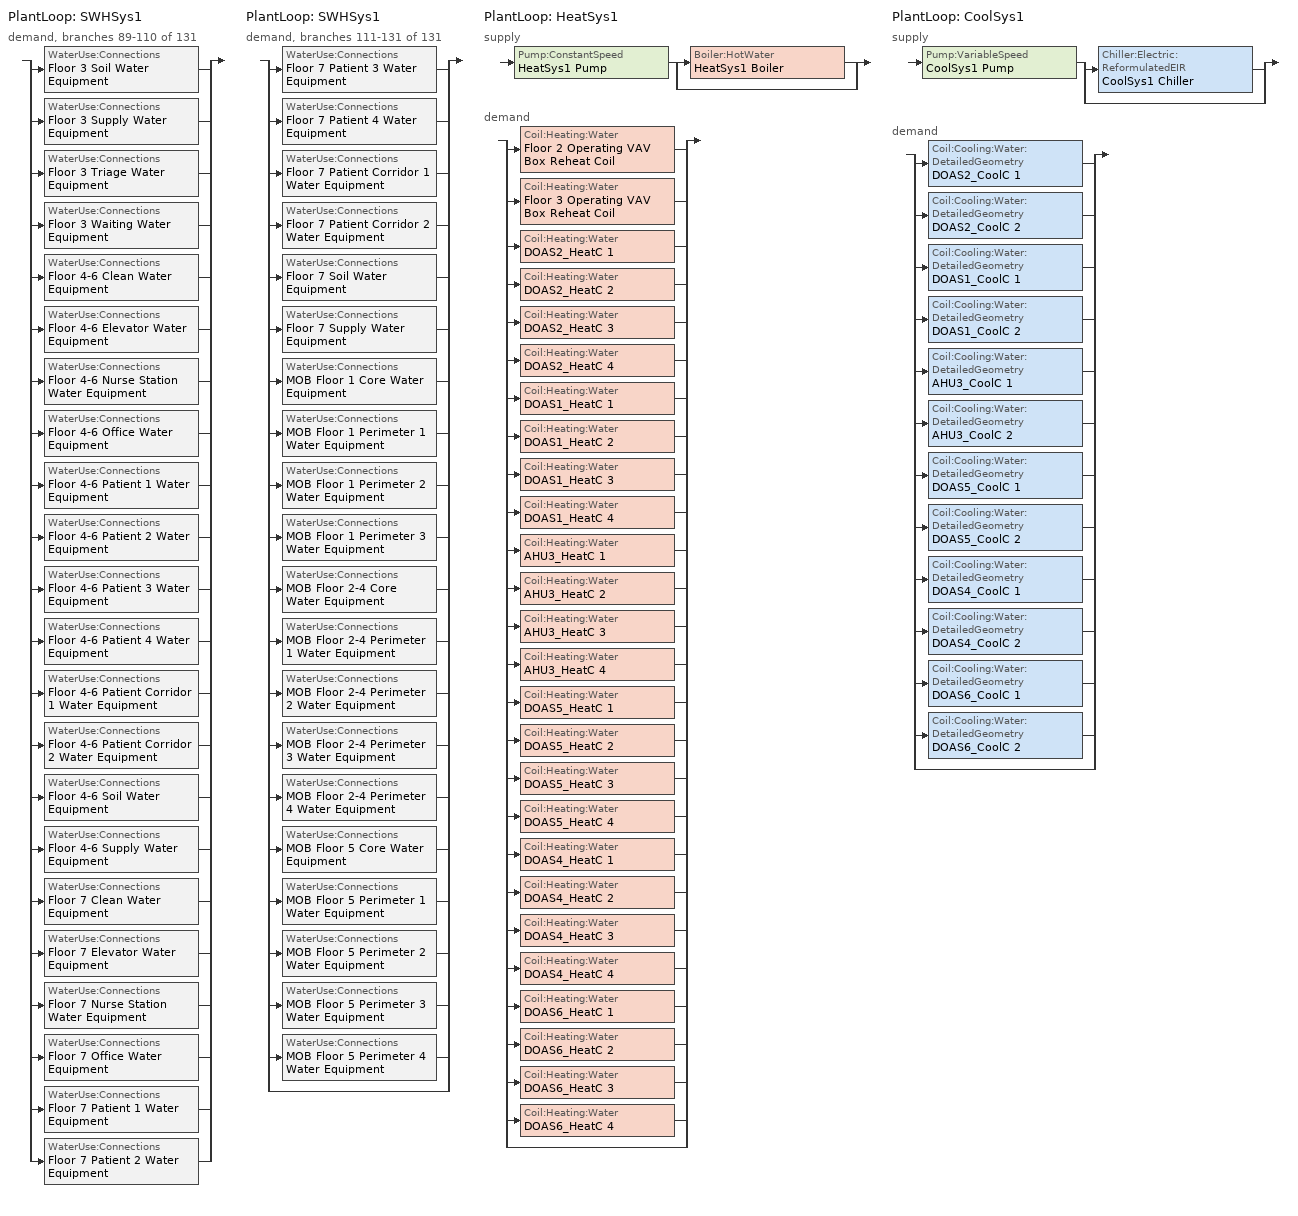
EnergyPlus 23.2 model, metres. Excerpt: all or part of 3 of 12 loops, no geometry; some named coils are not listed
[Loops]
PlantLoop 'SWHSys1'
 demand, branches 89-110 of 131: split
  | WaterUse:Connections 'Floor 3 Soil Water Equipment'
  | WaterUse:Connections 'Floor 3 Supply Water Equipment'
  | WaterUse:Connections 'Floor 3 Triage Water Equipment'
  | WaterUse:Connections 'Floor 3 Waiting Water Equipment'
  | WaterUse:Connections 'Floor 4-6 Clean Water Equipment'
  | WaterUse:Connections 'Floor 4-6 Elevator Water Equipment'
  | WaterUse:Connections 'Floor 4-6 Nurse Station Water Equipment'
  | WaterUse:Connections 'Floor 4-6 Office Water Equipment'
  | WaterUse:Connections 'Floor 4-6 Patient 1 Water Equipment'
  | WaterUse:Connections 'Floor 4-6 Patient 2 Water Equipment'
  | WaterUse:Connections 'Floor 4-6 Patient 3 Water Equipment'
  | WaterUse:Connections 'Floor 4-6 Patient 4 Water Equipment'
  | WaterUse:Connections 'Floor 4-6 Patient Corridor 1 Water Equipment'
  | WaterUse:Connections 'Floor 4-6 Patient Corridor 2 Water Equipment'
  | WaterUse:Connections 'Floor 4-6 Soil Water Equipment'
  | WaterUse:Connections 'Floor 4-6 Supply Water Equipment'
  | WaterUse:Connections 'Floor 7 Clean Water Equipment'
  | WaterUse:Connections 'Floor 7 Elevator Water Equipment'
  | WaterUse:Connections 'Floor 7 Nurse Station Water Equipment'
  | WaterUse:Connections 'Floor 7 Office Water Equipment'
  | WaterUse:Connections 'Floor 7 Patient 1 Water Equipment'
  | WaterUse:Connections 'Floor 7 Patient 2 Water Equipment'
PlantLoop 'SWHSys1'
 demand, branches 111-131 of 131: split
  | WaterUse:Connections 'Floor 7 Patient 3 Water Equipment'
  | WaterUse:Connections 'Floor 7 Patient 4 Water Equipment'
  | WaterUse:Connections 'Floor 7 Patient Corridor 1 Water Equipment'
  | WaterUse:Connections 'Floor 7 Patient Corridor 2 Water Equipment'
  | WaterUse:Connections 'Floor 7 Soil Water Equipment'
  | WaterUse:Connections 'Floor 7 Supply Water Equipment'
  | WaterUse:Connections 'MOB Floor 1 Core Water Equipment'
  | WaterUse:Connections 'MOB Floor 1 Perimeter 1 Water Equipment'
  | WaterUse:Connections 'MOB Floor 1 Perimeter 2 Water Equipment'
  | WaterUse:Connections 'MOB Floor 1 Perimeter 3 Water Equipment'
  | WaterUse:Connections 'MOB Floor 2-4 Core Water Equipment'
  | WaterUse:Connections 'MOB Floor 2-4 Perimeter 1 Water Equipment'
  | WaterUse:Connections 'MOB Floor 2-4 Perimeter 2 Water Equipment'
  | WaterUse:Connections 'MOB Floor 2-4 Perimeter 3 Water Equipment'
  | WaterUse:Connections 'MOB Floor 2-4 Perimeter 4 Water Equipment'
  | WaterUse:Connections 'MOB Floor 5 Core Water Equipment'
  | WaterUse:Connections 'MOB Floor 5 Perimeter 1 Water Equipment'
  | WaterUse:Connections 'MOB Floor 5 Perimeter 2 Water Equipment'
  | WaterUse:Connections 'MOB Floor 5 Perimeter 3 Water Equipment'
  | WaterUse:Connections 'MOB Floor 5 Perimeter 4 Water Equipment'
  | bypass
PlantLoop 'HeatSys1'
 supply: Pump:ConstantSpeed 'HeatSys1 Pump' > split
  | Boiler:HotWater 'HeatSys1 Boiler'
  | bypass
 demand: split
  | Coil:Heating:Water 'Floor 2 Operating VAV Box Reheat Coil'
  | Coil:Heating:Water 'Floor 3 Operating VAV Box Reheat Coil'
  | Coil:Heating:Water 'DOAS2_HeatC 1'
  | Coil:Heating:Water 'DOAS2_HeatC 2'
  | Coil:Heating:Water 'DOAS2_HeatC 3'
  | Coil:Heating:Water 'DOAS2_HeatC 4'
  | Coil:Heating:Water 'DOAS1_HeatC 1'
  | Coil:Heating:Water 'DOAS1_HeatC 2'
  | Coil:Heating:Water 'DOAS1_HeatC 3'
  | Coil:Heating:Water 'DOAS1_HeatC 4'
  | Coil:Heating:Water 'AHU3_HeatC 1'
  | Coil:Heating:Water 'AHU3_HeatC 2'
  | Coil:Heating:Water 'AHU3_HeatC 3'
  | Coil:Heating:Water 'AHU3_HeatC 4'
  | Coil:Heating:Water 'DOAS5_HeatC 1'
  | Coil:Heating:Water 'DOAS5_HeatC 2'
  | Coil:Heating:Water 'DOAS5_HeatC 3'
  | Coil:Heating:Water 'DOAS5_HeatC 4'
  | Coil:Heating:Water 'DOAS4_HeatC 1'
  | Coil:Heating:Water 'DOAS4_HeatC 2'
  | Coil:Heating:Water 'DOAS4_HeatC 3'
  | Coil:Heating:Water 'DOAS4_HeatC 4'
  | Coil:Heating:Water 'DOAS6_HeatC 1'
  | Coil:Heating:Water 'DOAS6_HeatC 2'
  | Coil:Heating:Water 'DOAS6_HeatC 3'
  | Coil:Heating:Water 'DOAS6_HeatC 4'
  | bypass
PlantLoop 'CoolSys1'
 supply: Pump:VariableSpeed 'CoolSys1 Pump' > split
  | Chiller:Electric:ReformulatedEIR 'CoolSys1 Chiller'
  | bypass
 demand: split
  | Coil:Cooling:Water:DetailedGeometry 'DOAS2_CoolC 1'
  | Coil:Cooling:Water:DetailedGeometry 'DOAS2_CoolC 2'
  | Coil:Cooling:Water:DetailedGeometry 'DOAS1_CoolC 1'
  | Coil:Cooling:Water:DetailedGeometry 'DOAS1_CoolC 2'
  | Coil:Cooling:Water:DetailedGeometry 'AHU3_CoolC 1'
  | Coil:Cooling:Water:DetailedGeometry 'AHU3_CoolC 2'
  | Coil:Cooling:Water:DetailedGeometry 'DOAS5_CoolC 1'
  | Coil:Cooling:Water:DetailedGeometry 'DOAS5_CoolC 2'
  | Coil:Cooling:Water:DetailedGeometry 'DOAS4_CoolC 1'
  | Coil:Cooling:Water:DetailedGeometry 'DOAS4_CoolC 2'
  | Coil:Cooling:Water:DetailedGeometry 'DOAS6_CoolC 1'
  | Coil:Cooling:Water:DetailedGeometry 'DOAS6_CoolC 2'
  | bypass
[WaterUse:Connections]
Name | Water Use Equipment 1
Floor 3 Soil Water Equipment | Floor 3 Soil Water Equipment
Floor 3 Supply Water Equipment | Floor 3 Supply Water Equipment
Floor 3 Triage Water Equipment | Floor 3 Triage Water Equipment
Floor 3 Waiting Water Equipment | Floor 3 Waiting Water Equipment
Floor 4-6 Clean Water Equipment | Floor 4-6 Clean Water Equipment
Floor 4-6 Elevator Water Equipment | Floor 4-6 Elevator Water Equipment
Floor 4-6 Nurse Station Water Equipment | Floor 4-6 Nurse Station Water Equipment
Floor 4-6 Office Water Equipment | Floor 4-6 Office Water Equipment
Floor 4-6 Patient 1 Water Equipment | Floor 4-6 Patient 1 Water Equipment
Floor 4-6 Patient 2 Water Equipment | Floor 4-6 Patient 2 Water Equipment
Floor 4-6 Patient 3 Water Equipment | Floor 4-6 Patient 3 Water Equipment
Floor 4-6 Patient 4 Water Equipment | Floor 4-6 Patient 4 Water Equipment
Floor 4-6 Patient Corridor 1 Water Equipment | Floor 4-6 Patient Corridor 1 Water Equipment
Floor 4-6 Patient Corridor 2 Water Equipment | Floor 4-6 Patient Corridor 2 Water Equipment
Floor 4-6 Soil Water Equipment | Floor 4-6 Soil Water Equipment
Floor 4-6 Supply Water Equipment | Floor 4-6 Supply Water Equipment
Floor 7 Clean Water Equipment | Floor 7 Clean Water Equipment
Floor 7 Elevator Water Equipment | Floor 7 Elevator Water Equipment
Floor 7 Nurse Station Water Equipment | Floor 7 Nurse Station Water Equipment
Floor 7 Office Water Equipment | Floor 7 Office Water Equipment
Floor 7 Patient 1 Water Equipment | Floor 7 Patient 1 Water Equipment
Floor 7 Patient 2 Water Equipment | Floor 7 Patient 2 Water Equipment
Floor 7 Patient 3 Water Equipment | Floor 7 Patient 3 Water Equipment
Floor 7 Patient 4 Water Equipment | Floor 7 Patient 4 Water Equipment
Floor 7 Patient Corridor 1 Water Equipment | Floor 7 Patient Corridor 1 Water Equipment
Floor 7 Patient Corridor 2 Water Equipment | Floor 7 Patient Corridor 2 Water Equipment
Floor 7 Soil Water Equipment | Floor 7 Soil Water Equipment
Floor 7 Supply Water Equipment | Floor 7 Supply Water Equipment
MOB Floor 1 Core Water Equipment | MOB Floor 1 Core Water Equipment
MOB Floor 1 Perimeter 1 Water Equipment | MOB Floor 1 Perimeter 1 Water Equipment
MOB Floor 1 Perimeter 2 Water Equipment | MOB Floor 1 Perimeter 2 Water Equipment
MOB Floor 1 Perimeter 3 Water Equipment | MOB Floor 1 Perimeter 3 Water Equipment
MOB Floor 2-4 Core Water Equipment | MOB Floor 2-4 Core Water Equipment
MOB Floor 2-4 Perimeter 1 Water Equipment | MOB Floor 2-4 Perimeter 1 Water Equipment
MOB Floor 2-4 Perimeter 2 Water Equipment | MOB Floor 2-4 Perimeter 2 Water Equipment
MOB Floor 2-4 Perimeter 3 Water Equipment | MOB Floor 2-4 Perimeter 3 Water Equipment
MOB Floor 2-4 Perimeter 4 Water Equipment | MOB Floor 2-4 Perimeter 4 Water Equipment
MOB Floor 5 Core Water Equipment | MOB Floor 5 Core Water Equipment
MOB Floor 5 Perimeter 1 Water Equipment | MOB Floor 5 Perimeter 1 Water Equipment
MOB Floor 5 Perimeter 2 Water Equipment | MOB Floor 5 Perimeter 2 Water Equipment
MOB Floor 5 Perimeter 3 Water Equipment | MOB Floor 5 Perimeter 3 Water Equipment
MOB Floor 5 Perimeter 4 Water Equipment | MOB Floor 5 Perimeter 4 Water Equipment
[WaterUse:Equipment]
Name | Peak Flow Rate {m3/s} | Flow Rate Fraction Schedule | Target Temperature Schedule | Hot Water Supply Temperature Schedule | Zone | Sensible Fraction Schedule | Latent Fraction Schedule
Floor 3 Soil Water Equipment | 3.98327e-06 | BLDG_OCC_SCH_24_7 | Floor 3 Soil Water Equipment Temp Sched | Floor 3 Soil Water Equipment Hot Supply Temp Sched | Floor 3 Soil | Floor 3 Soil Water Equipment Sensible fract sched | Floor 3 Soil Water Equipment Latent fract sched
Floor 3 Supply Water Equipment | 0 | BLDG_OCC_SCH_24_7 | Floor 3 Supply Water Equipment Temp Sched | Floor 3 Supply Water Equipment Hot Supply Temp Sched | Floor 3 Supply | Floor 3 Supply Water Equipment Sensible fract sched | Floor 3 Supply Water Equipment Latent fract sched
Floor 3 Triage Water Equipment | 5.97491e-06 | BLDG_OCC_SCH_24_7 | Floor 3 Triage Water Equipment Temp Sched | Floor 3 Triage Water Equipment Hot Supply Temp Sched | Floor 3 Triage | Floor 3 Triage Water Equipment Sensible fract sched | Floor 3 Triage Water Equipment Latent fract sched
Floor 3 Waiting Water Equipment | 0 | BLDG_OCC_SCH_24_7 | Floor 3 Waiting Water Equipment Temp Sched | Floor 3 Waiting Water Equipment Hot Supply Temp Sched | Floor 3 Waiting | Floor 3 Waiting Water Equipment Sensible fract sched | Floor 3 Waiting Water Equipment Latent fract sched
Floor 4-6 Clean Water Equipment | 0 | BLDG_OCC_SCH_24_7 | Floor 4-6 Clean Water Equipment Temp Sched | Floor 4-6 Clean Water Equipment Hot Supply Temp Sched | Floor 4-6 Clean | Floor 4-6 Clean Water Equipment Sensible fract sched | Floor 4-6 Clean Water Equipment Latent fract sched
Floor 4-6 Elevator Water Equipment | 0 | BLDG_OCC_SCH_24_7 | Floor 4-6 Elevator Water Equipment Temp Sched | Floor 4-6 Elevator Water Equipment Hot Supply Temp Sched | Floor 4-6 Elevator | Floor 4-6 Elevator Water Equipment Sensible fract sched | Floor 4-6 Elevator Water Equipment Latent fract sched
Floor 4-6 Nurse Station Water Equipment | 3.00273e-06 | BLDG_OCC_SCH_24_7 | Floor 4-6 Nurse Station Water Equipment Temp Sched | Floor 4-6 Nurse Station Water Equipment Hot Supply Temp Sched | Floor 4-6 Nurse Station | Floor 4-6 Nurse Station Water Equipment Sensible fract sched | Floor 4-6 Nurse Station Water Equipment Latent fract sched
Floor 4-6 Office Water Equipment | 7.91379e-08 | BLDG_OCC_SCH_OFFICE | Floor 4-6 Office Water Equipment Temp Sched | Floor 4-6 Office Water Equipment Hot Supply Temp Sched | Floor 4-6 Office | Floor 4-6 Office Water Equipment Sensible fract sched | Floor 4-6 Office Water Equipment Latent fract sched
Floor 4-6 Patient 1 Water Equipment | 1.93478e-05 | PATIENT_SWH_SCH | Floor 4-6 Patient 1 Water Equipment Temp Sched | Floor 4-6 Patient 1 Water Equipment Hot Supply Temp Sched | Floor 4-6 Patient 1 | Floor 4-6 Patient 1 Water Equipment Sensible fract sched | Floor 4-6 Patient 1 Water Equipment Latent fract sched
Floor 4-6 Patient 2 Water Equipment | 1.93478e-05 | PATIENT_SWH_SCH | Floor 4-6 Patient 2 Water Equipment Temp Sched | Floor 4-6 Patient 2 Water Equipment Hot Supply Temp Sched | Floor 4-6 Patient 2 | Floor 4-6 Patient 2 Water Equipment Sensible fract sched | Floor 4-6 Patient 2 Water Equipment Latent fract sched
Floor 4-6 Patient 3 Water Equipment | 1.93478e-05 | PATIENT_SWH_SCH | Floor 4-6 Patient 3 Water Equipment Temp Sched | Floor 4-6 Patient 3 Water Equipment Hot Supply Temp Sched | Floor 4-6 Patient 3 | Floor 4-6 Patient 3 Water Equipment Sensible fract sched | Floor 4-6 Patient 3 Water Equipment Latent fract sched
Floor 4-6 Patient 4 Water Equipment | 1.93478e-05 | PATIENT_SWH_SCH | Floor 4-6 Patient 4 Water Equipment Temp Sched | Floor 4-6 Patient 4 Water Equipment Hot Supply Temp Sched | Floor 4-6 Patient 4 | Floor 4-6 Patient 4 Water Equipment Sensible fract sched | Floor 4-6 Patient 4 Water Equipment Latent fract sched
Floor 4-6 Patient Corridor 1 Water Equipment | 0 | BLDG_OCC_SCH_24_7 | Floor 4-6 Patient Corridor 1 Water Equipment Temp Sched | Floor 4-6 Patient Corridor 1 Water Equipment Hot Supply Temp Sched | Floor 4-6 Patient Corridor 1 | Floor 4-6 Patient Corridor 1 Water Equipment Sensible fract sched | Floor 4-6 Patient Corridor 1 Water Equipment Latent fract sched
Floor 4-6 Patient Corridor 2 Water Equipment | 0 | BLDG_OCC_SCH_24_7 | Floor 4-6 Patient Corridor 2 Water Equipment Temp Sched | Floor 4-6 Patient Corridor 2 Water Equipment Hot Supply Temp Sched | Floor 4-6 Patient Corridor 2 | Floor 4-6 Patient Corridor 2 Water Equipment Sensible fract sched | Floor 4-6 Patient Corridor 2 Water Equipment Latent fract sched
Floor 4-6 Soil Water Equipment | 3.98327e-06 | BLDG_OCC_SCH_24_7 | Floor 4-6 Soil Water Equipment Temp Sched | Floor 4-6 Soil Water Equipment Hot Supply Temp Sched | Floor 4-6 Soil | Floor 4-6 Soil Water Equipment Sensible fract sched | Floor 4-6 Soil Water Equipment Latent fract sched
Floor 4-6 Supply Water Equipment | 0 | BLDG_OCC_SCH_24_7 | Floor 4-6 Supply Water Equipment Temp Sched | Floor 4-6 Supply Water Equipment Hot Supply Temp Sched | Floor 4-6 Supply | Floor 4-6 Supply Water Equipment Sensible fract sched | Floor 4-6 Supply Water Equipment Latent fract sched
Floor 7 Clean Water Equipment | 0 | BLDG_OCC_SCH_24_7 | Floor 7 Clean Water Equipment Temp Sched | Floor 7 Clean Water Equipment Hot Supply Temp Sched | Floor 7 Clean | Floor 7 Clean Water Equipment Sensible fract sched | Floor 7 Clean Water Equipment Latent fract sched
Floor 7 Elevator Water Equipment | 0 | BLDG_OCC_SCH_24_7 | Floor 7 Elevator Water Equipment Temp Sched | Floor 7 Elevator Water Equipment Hot Supply Temp Sched | Floor 7 Elevator | Floor 7 Elevator Water Equipment Sensible fract sched | Floor 7 Elevator Water Equipment Latent fract sched
Floor 7 Nurse Station Water Equipment | 3.00273e-06 | BLDG_OCC_SCH_24_7 | Floor 7 Nurse Station Water Equipment Temp Sched | Floor 7 Nurse Station Water Equipment Hot Supply Temp Sched | Floor 7 Nurse Station | Floor 7 Nurse Station Water Equipment Sensible fract sched | Floor 7 Nurse Station Water Equipment Latent fract sched
Floor 7 Office Water Equipment | 7.91379e-08 | BLDG_OCC_SCH_OFFICE | Floor 7 Office Water Equipment Temp Sched | Floor 7 Office Water Equipment Hot Supply Temp Sched | Floor 7 Office | Floor 7 Office Water Equipment Sensible fract sched | Floor 7 Office Water Equipment Latent fract sched
Floor 7 Patient 1 Water Equipment | 1.93478e-05 | PATIENT_SWH_SCH | Floor 7 Patient 1 Water Equipment Temp Sched | Floor 7 Patient 1 Water Equipment Hot Supply Temp Sched | Floor 7 Patient 1 | Floor 7 Patient 1 Water Equipment Sensible fract sched | Floor 7 Patient 1 Water Equipment Latent fract sched
Floor 7 Patient 2 Water Equipment | 1.93478e-05 | PATIENT_SWH_SCH | Floor 7 Patient 2 Water Equipment Temp Sched | Floor 7 Patient 2 Water Equipment Hot Supply Temp Sched | Floor 7 Patient 2 | Floor 7 Patient 2 Water Equipment Sensible fract sched | Floor 7 Patient 2 Water Equipment Latent fract sched
Floor 7 Patient 3 Water Equipment | 1.93478e-05 | PATIENT_SWH_SCH | Floor 7 Patient 3 Water Equipment Temp Sched | Floor 7 Patient 3 Water Equipment Hot Supply Temp Sched | Floor 7 Patient 3 | Floor 7 Patient 3 Water Equipment Sensible fract sched | Floor 7 Patient 3 Water Equipment Latent fract sched
Floor 7 Patient 4 Water Equipment | 1.93478e-05 | PATIENT_SWH_SCH | Floor 7 Patient 4 Water Equipment Temp Sched | Floor 7 Patient 4 Water Equipment Hot Supply Temp Sched | Floor 7 Patient 4 | Floor 7 Patient 4 Water Equipment Sensible fract sched | Floor 7 Patient 4 Water Equipment Latent fract sched
Floor 7 Patient Corridor 1 Water Equipment | 0 | BLDG_OCC_SCH_24_7 | Floor 7 Patient Corridor 1 Water Equipment Temp Sched | Floor 7 Patient Corridor 1 Water Equipment Hot Supply Temp Sched | Floor 7 Patient Corridor 1 | Floor 7 Patient Corridor 1 Water Equipment Sensible fract sched | Floor 7 Patient Corridor 1 Water Equipment Latent fract sched
Floor 7 Patient Corridor 2 Water Equipment | 0 | BLDG_OCC_SCH_24_7 | Floor 7 Patient Corridor 2 Water Equipment Temp Sched | Floor 7 Patient Corridor 2 Water Equipment Hot Supply Temp Sched | Floor 7 Patient Corridor 2 | Floor 7 Patient Corridor 2 Water Equipment Sensible fract sched | Floor 7 Patient Corridor 2 Water Equipment Latent fract sched
Floor 7 Soil Water Equipment | 3.98327e-06 | BLDG_OCC_SCH_24_7 | Floor 7 Soil Water Equipment Temp Sched | Floor 7 Soil Water Equipment Hot Supply Temp Sched | Floor 7 Soil | Floor 7 Soil Water Equipment Sensible fract sched | Floor 7 Soil Water Equipment Latent fract sched
Floor 7 Supply Water Equipment | 0 | BLDG_OCC_SCH_24_7 | Floor 7 Supply Water Equipment Temp Sched | Floor 7 Supply Water Equipment Hot Supply Temp Sched | Floor 7 Supply | Floor 7 Supply Water Equipment Sensible fract sched | Floor 7 Supply Water Equipment Latent fract sched
MOB Floor 1 Core Water Equipment | 7.2675e-07 | BLDG_OCC_SCH_OFFICE | MOB Floor 1 Core Water Equipment Temp Sched | MOB Floor 1 Core Water Equipment Hot Supply Temp Sched | MOB Floor 1 Core | MOB Floor 1 Core Water Equipment Sensible fract sched | MOB Floor 1 Core Water Equipment Latent fract sched
MOB Floor 1 Perimeter 1 Water Equipment | 1.20685e-07 | BLDG_OCC_SCH_OFFICE | MOB Floor 1 Perimeter 1 Water Equipment Temp Sched | MOB Floor 1 Perimeter 1 Water Equipment Hot Supply Temp Sched | MOB Floor 1 Perimeter 1 | MOB Floor 1 Perimeter 1 Water Equipment Sensible fract sched | MOB Floor 1 Perimeter 1 Water Equipment Latent fract sched
MOB Floor 1 Perimeter 2 Water Equipment | 8.70517e-08 | BLDG_OCC_SCH_OFFICE | MOB Floor 1 Perimeter 2 Water Equipment Temp Sched | MOB Floor 1 Perimeter 2 Water Equipment Hot Supply Temp Sched | MOB Floor 1 Perimeter 2 | MOB Floor 1 Perimeter 2 Water Equipment Sensible fract sched | MOB Floor 1 Perimeter 2 Water Equipment Latent fract sched
MOB Floor 1 Perimeter 3 Water Equipment | 1.20685e-07 | BLDG_OCC_SCH_OFFICE | MOB Floor 1 Perimeter 3 Water Equipment Temp Sched | MOB Floor 1 Perimeter 3 Water Equipment Hot Supply Temp Sched | MOB Floor 1 Perimeter 3 | MOB Floor 1 Perimeter 3 Water Equipment Sensible fract sched | MOB Floor 1 Perimeter 3 Water Equipment Latent fract sched
MOB Floor 2-4 Core Water Equipment | 6.51569e-07 | BLDG_OCC_SCH_OFFICE | MOB Floor 2-4 Core Water Equipment Temp Sched | MOB Floor 2-4 Core Water Equipment Hot Supply Temp Sched | MOB Floor 2-4 Core | MOB Floor 2-4 Core Water Equipment Sensible fract sched | MOB Floor 2-4 Core Water Equipment Latent fract sched
MOB Floor 2-4 Perimeter 1 Water Equipment | 1.1475e-07 | BLDG_OCC_SCH_OFFICE | MOB Floor 2-4 Perimeter 1 Water Equipment Temp Sched | MOB Floor 2-4 Perimeter 1 Water Equipment Hot Supply Temp Sched | MOB Floor 2-4 Perimeter 1 | MOB Floor 2-4 Perimeter 1 Water Equipment Sensible fract sched | MOB Floor 2-4 Perimeter 1 Water Equipment Latent fract sched
MOB Floor 2-4 Perimeter 2 Water Equipment | 8.70517e-08 | BLDG_OCC_SCH_OFFICE | MOB Floor 2-4 Perimeter 2 Water Equipment Temp Sched | MOB Floor 2-4 Perimeter 2 Water Equipment Hot Supply Temp Sched | MOB Floor 2-4 Perimeter 2 | MOB Floor 2-4 Perimeter 2 Water Equipment Sensible fract sched | MOB Floor 2-4 Perimeter 2 Water Equipment Latent fract sched
MOB Floor 2-4 Perimeter 3 Water Equipment | 1.1475e-07 | BLDG_OCC_SCH_OFFICE | MOB Floor 2-4 Perimeter 3 Water Equipment Temp Sched | MOB Floor 2-4 Perimeter 3 Water Equipment Hot Supply Temp Sched | MOB Floor 2-4 Perimeter 3 | MOB Floor 2-4 Perimeter 3 Water Equipment Sensible fract sched | MOB Floor 2-4 Perimeter 3 Water Equipment Latent fract sched
MOB Floor 2-4 Perimeter 4 Water Equipment | 8.70517e-08 | BLDG_OCC_SCH_OFFICE | MOB Floor 2-4 Perimeter 4 Water Equipment Temp Sched | MOB Floor 2-4 Perimeter 4 Water Equipment Hot Supply Temp Sched | MOB Floor 2-4 Perimeter 4 | MOB Floor 2-4 Perimeter 4 Water Equipment Sensible fract sched | MOB Floor 2-4 Perimeter 4 Water Equipment Latent fract sched
MOB Floor 5 Core Water Equipment | 6.51569e-07 | BLDG_OCC_SCH_OFFICE | MOB Floor 5 Core Water Equipment Temp Sched | MOB Floor 5 Core Water Equipment Hot Supply Temp Sched | MOB Floor 5 Core | MOB Floor 5 Core Water Equipment Sensible fract sched | MOB Floor 5 Core Water Equipment Latent fract sched
MOB Floor 5 Perimeter 1 Water Equipment | 1.1475e-07 | BLDG_OCC_SCH_OFFICE | MOB Floor 5 Perimeter 1 Water Equipment Temp Sched | MOB Floor 5 Perimeter 1 Water Equipment Hot Supply Temp Sched | MOB Floor 5 Perimeter 1 | MOB Floor 5 Perimeter 1 Water Equipment Sensible fract sched | MOB Floor 5 Perimeter 1 Water Equipment Latent fract sched
MOB Floor 5 Perimeter 2 Water Equipment | 8.70517e-08 | BLDG_OCC_SCH_OFFICE | MOB Floor 5 Perimeter 2 Water Equipment Temp Sched | MOB Floor 5 Perimeter 2 Water Equipment Hot Supply Temp Sched | MOB Floor 5 Perimeter 2 | MOB Floor 5 Perimeter 2 Water Equipment Sensible fract sched | MOB Floor 5 Perimeter 2 Water Equipment Latent fract sched
MOB Floor 5 Perimeter 3 Water Equipment | 1.1475e-07 | BLDG_OCC_SCH_OFFICE | MOB Floor 5 Perimeter 3 Water Equipment Temp Sched | MOB Floor 5 Perimeter 3 Water Equipment Hot Supply Temp Sched | MOB Floor 5 Perimeter 3 | MOB Floor 5 Perimeter 3 Water Equipment Sensible fract sched | MOB Floor 5 Perimeter 3 Water Equipment Latent fract sched
MOB Floor 5 Perimeter 4 Water Equipment | 8.70517e-08 | BLDG_OCC_SCH_OFFICE | MOB Floor 5 Perimeter 4 Water Equipment Temp Sched | MOB Floor 5 Perimeter 4 Water Equipment Hot Supply Temp Sched | MOB Floor 5 Perimeter 4 | MOB Floor 5 Perimeter 4 Water Equipment Sensible fract sched | MOB Floor 5 Perimeter 4 Water Equipment Latent fract sched
[Coil:Heating:Water] Availability Schedule=ALWAYS_ON; U-Factor Times Area Value {W/K}=AUTOSIZE; Maximum Water Flow Rate {m3/s}=AUTOSIZE; Performance Input Method=UFactorTimesAreaAndDesignWaterFlowRate; Rated Capacity {W}=AUTOSIZE; Rated Inlet Water Temperature {C}=82.2; Rated Inlet Air Temperature {C}=16.6; Rated Outlet Water Temperature {C}=71.1; Rated Outlet Air Temperature {C}=32.2
Floor 2 Operating VAV Box Reheat Coil; Floor 3 Operating VAV Box Reheat Coil
[SetpointManager:Scheduled] Control Variable=Temperature; Schedule=CW-Loop-Temp-Schedule
Name | Setpoint Node or NodeList
CoolSys1 Loop Setpoint Manager | CoolSys1 Supply Outlet Node
CoolSys1 Chiller Setpoint Manager | CoolSys1 Supply Equipment Outlet Node
[PlantLoop] Fluid Type=Water; Maximum Loop Flow Rate {m3/s}=AUTOSIZE; Minimum Loop Flow Rate {m3/s}=0; Plant Loop Volume {m3}=AUTOSIZE; Load Distribution Scheme=Optimal
Name | Plant Equipment Operation Scheme | Maximum Loop Temperature {C} | Minimum Loop Temperature {C}
HeatSys1 | HeatSys1 Loop Operation Scheme List | 100 | 10
CoolSys1 | CoolSys1 Loop Operation Scheme List | 98 | 1
[Sizing:Plant]
Name | Loop Type | Design Loop Exit Temperature {C} | Loop Design Temperature Difference {deltaC}
HeatSys1 | Heating | 60 | 5
CoolSys1 | Cooling | 6.67 | 6.67
[PlantEquipmentOperationSchemes] Control Scheme 1 Schedule=PlantOnSched
Name | Control Scheme 1
HeatSys1 Loop Operation Scheme List | HeatSys1 Operation Scheme
CoolSys1 Loop Operation Scheme List | CoolSys1 Operation Scheme
[PlantEquipmentOperation:HeatingLoad]
HeatSys1 Operation Scheme: Load Range 1 Lower Limit {W}=0; Load Range 1 Upper Limit {W}=1000000000000000; Range 1 Equipment List=HeatSys1 Equipment List
[PlantEquipmentList]
HeatSys1 Equipment List: HeatSys1 Boiler
CoolSys1 Equipment List: CoolSys1 Chiller
[Pump:VariableSpeed]
CoolSys1 Pump: Design Maximum Flow Rate {m3/s}=AUTOSIZE; Design Pump Head {Pa}=179352; Design Power Consumption {W}=AUTOSIZE; Motor Efficiency=0.8; Fraction of Motor Inefficiencies to Fluid Stream=0; Coefficient 1 of the Part Load Performance Curve=0; Coefficient 2 of the Part Load Performance Curve=1; Coefficient 3 of the Part Load Performance Curve=0; Coefficient 4 of the Part Load Performance Curve=0; Design Minimum Flow Rate {m3/s}=0; Pump Control Type=Intermittent
[SetpointManager:OutdoorAirReset] Control Variable=Temperature; Setpoint at Outdoor Low Temperature {C}=60; Outdoor Low Temperature {C}=-17.8; Setpoint at Outdoor High Temperature {C}=54.4; Outdoor High Temperature {C}=15.6
Name | Setpoint Node or NodeList
HeatSys1 Loop Setpoint Manager | HeatSys1 Supply Outlet Node
HeatSys1 Boiler Setpoint Manager | HeatSys1 Supply Equipment Outlet Node
[Pump:ConstantSpeed]
HeatSys1 Pump: Design Flow Rate {m3/s}=AUTOSIZE; Design Pump Head {Pa}=179352; Design Power Consumption {W}=AUTOSIZE; Motor Efficiency=0.8; Fraction of Motor Inefficiencies to Fluid Stream=0
[Boiler:HotWater]
HeatSys1 Boiler: Fuel Type=NATURALGAS; Nominal Capacity {W}=AUTOSIZE; Nominal Thermal Efficiency=1; Efficiency Curve Temperature Evaluation Variable=LeavingBoiler; Normalized Boiler Efficiency Curve=HeatSys1 Boiler Condensing Boiler Curve; Design Water Flow Rate {m3/s}=AUTOSIZE; Minimum Part Load Ratio=0; Maximum Part Load Ratio=1.1; Optimum Part Load Ratio=1; Water Outlet Upper Temperature Limit {C}=95; Boiler Flow Mode=LeavingSetpointModulated; On Cycle Parasitic Electric Load {W}=0; Sizing Factor=0.6
[PlantEquipmentOperation:CoolingLoad]
CoolSys1 Operation Scheme: Load Range 1 Lower Limit {W}=0; Load Range 1 Upper Limit {W}=100000000000000; Range 1 Equipment List=CoolSys1 Equipment List
[Chiller:Electric:ReformulatedEIR]
CoolSys1 Chiller: Reference Capacity {W}=AUTOSIZE; Reference COP {W/W}=7; Reference Leaving Chilled Water Temperature {C}=6.67; Reference Leaving Condenser Water Temperature {C}=29.4; Reference Chilled Water Flow Rate {m3/s}=AUTOSIZE; Reference Condenser Water Flow Rate {m3/s}=AUTOSIZE; Cooling Capacity Function of Temperature Curve=CoolSys1 Chiller ClgCapFuncTempCurve; Electric Input to Cooling Output Ratio Function of Temperature Curve=CoolSys1 Chiller EirFuncTempCurve; Electric Input to Cooling Output Ratio Function of Part Load Ratio Curve=CoolSys1 Chiller EirFuncPlrCurve; Minimum Part Load Ratio=0.15; Maximum Part Load Ratio=1; Optimum Part Load Ratio=1; Minimum Unloading Ratio=0.25; Fraction of Compressor Electric Consumption Rejected by Condenser=1; Leaving Chilled Water Lower Temperature Limit {C}=2; Chiller Flow Mode Type=LeavingSetpointModulated; Design Heat Recovery Water Flow Rate {m3/s}=0; Sizing Factor=1
[Schedule:Compact]
BLDG_OCC_SCH_OFFICE: Through: 12/31, For: SummerDesignDay, Until: 06:00, 0, Until: 22:00, 1, Until: 24:00, 0.05, For: WinterDesignDay, Until: 24:00, 0, For: Weekdays, Until: 05:00, 0, Until: 06:00, 0.1, Until: 07:00, 0.2, Until: 12:00, 0.95, Until: 13:00, 0.5, Until: 17:00, 0.95, Until: 19:00, 0.3, Until: 20:00, 0.1, Until: 24:00, 0.05, For: Saturday, Until: 06:00, 0, Until: 08:00, 0.1, Until: 12:00, 0.3, Until: 17:00, 0.1, Until: 24:00, 0, For: AllOtherDays, Until: 24:00, 0
BLDG_OCC_SCH_24_7: Through: 12/31, For: WinterDesignDay, Until: 24:00, 0, For: AllOtherDays, Until: 04:00, 0.4, Until: 06:00, 0.65, Until: 18:00, 0.9, Until: 22:00, 0.65, Until: 24:00, 0.4
ALWAYS_ON; PlantOnSched: Through: 12/31, For: AllDays, Until: 24:00, 1
CW-Loop-Temp-Schedule: Through: 12/31, For: AllDays, Until: 24:00, 6.7
PATIENT_SWH_SCH: Through: 12/31, For: WinterDesignDay, Until: 24:00, 0, For: AllOtherDays, Until: 05:00, 0.0133, Until: 06:00, 0.0167, Until: 07:00, 0.02, Until: 09:00, 0.0267, Until: 11:00, 0.15, Until: 12:00, 0.0267, Until: 16:00, 0.0333, Until: 17:00, 0.15, Until: 18:00, 0.0533, Until: 19:00, 0.0467, Until: 20:00, 0.0333, Until: 21:00, 0.03, Until: 22:00, 0.0267, Until: 23:00, 0.0233, Until: 24:00, 0.02
Floor 3 Soil Water Equipment Latent fract sched; Floor 3 Supply Water Equipment Latent fract sched; Floor 3 Triage Water Equipment Latent fract sched; Floor 3 Waiting Water Equipment Latent fract sched; Floor 4-6 Clean Water Equipment Latent fract sched; Floor 4-6 Elevator Water Equipment Latent fract sched; Floor 4-6 Nurse Station Water Equipment Latent fract sched; Floor 4-6 Office Water Equipment Latent fract sched; Floor 4-6 Patient 1 Water Equipment Latent fract sched; Floor 4-6 Patient 2 Water Equipment Latent fract sched; Floor 4-6 Patient 3 Water Equipment Latent fract sched; Floor 4-6 Patient 4 Water Equipment Latent fract sched; Floor 4-6 Patient Corridor 1 Water Equipment Latent fract sched; Floor 4-6 Patient Corridor 2 Water Equipment Latent fract sched; Floor 4-6 Soil Water Equipment Latent fract sched; Floor 4-6 Supply Water Equipment Latent fract sched; Floor 7 Clean Water Equipment Latent fract sched; Floor 7 Elevator Water Equipment Latent fract sched; Floor 7 Nurse Station Water Equipment Latent fract sched; Floor 7 Office Water Equipment Latent fract sched; Floor 7 Patient 1 Water Equipment Latent fract sched; Floor 7 Patient 2 Water Equipment Latent fract sched; Floor 7 Patient 3 Water Equipment Latent fract sched; Floor 7 Patient 4 Water Equipment Latent fract sched; Floor 7 Patient Corridor 1 Water Equipment Latent fract sched; Floor 7 Patient Corridor 2 Water Equipment Latent fract sched; Floor 7 Soil Water Equipment Latent fract sched; Floor 7 Supply Water Equipment Latent fract sched; MOB Floor 1 Core Water Equipment Latent fract sched; MOB Floor 1 Perimeter 1 Water Equipment Latent fract sched; MOB Floor 1 Perimeter 2 Water Equipment Latent fract sched; MOB Floor 1 Perimeter 3 Water Equipment Latent fract sched; MOB Floor 2-4 Core Water Equipment Latent fract sched; MOB Floor 2-4 Perimeter 1 Water Equipment Latent fract sched; MOB Floor 2-4 Perimeter 2 Water Equipment Latent fract sched; MOB Floor 2-4 Perimeter 3 Water Equipment Latent fract sched; MOB Floor 2-4 Perimeter 4 Water Equipment Latent fract sched; MOB Floor 5 Core Water Equipment Latent fract sched; MOB Floor 5 Perimeter 1 Water Equipment Latent fract sched; MOB Floor 5 Perimeter 2 Water Equipment Latent fract sched; MOB Floor 5 Perimeter 3 Water Equipment Latent fract sched; MOB Floor 5 Perimeter 4 Water Equipment Latent fract sched: Through: 12/31, For: AllDays, Until: 24:00, 0.05
Floor 3 Soil Water Equipment Sensible fract sched; Floor 3 Supply Water Equipment Sensible fract sched; Floor 3 Triage Water Equipment Sensible fract sched; Floor 3 Waiting Water Equipment Sensible fract sched; Floor 4-6 Clean Water Equipment Sensible fract sched; Floor 4-6 Elevator Water Equipment Sensible fract sched; Floor 4-6 Nurse Station Water Equipment Sensible fract sched; Floor 4-6 Office Water Equipment Sensible fract sched; Floor 4-6 Patient 1 Water Equipment Sensible fract sched; Floor 4-6 Patient 2 Water Equipment Sensible fract sched; Floor 4-6 Patient 3 Water Equipment Sensible fract sched; Floor 4-6 Patient 4 Water Equipment Sensible fract sched; Floor 4-6 Patient Corridor 1 Water Equipment Sensible fract sched; Floor 4-6 Patient Corridor 2 Water Equipment Sensible fract sched; Floor 4-6 Soil Water Equipment Sensible fract sched; Floor 4-6 Supply Water Equipment Sensible fract sched; Floor 7 Clean Water Equipment Sensible fract sched; Floor 7 Elevator Water Equipment Sensible fract sched; Floor 7 Nurse Station Water Equipment Sensible fract sched; Floor 7 Office Water Equipment Sensible fract sched; Floor 7 Patient 1 Water Equipment Sensible fract sched; Floor 7 Patient 2 Water Equipment Sensible fract sched; Floor 7 Patient 3 Water Equipment Sensible fract sched; Floor 7 Patient 4 Water Equipment Sensible fract sched; Floor 7 Patient Corridor 1 Water Equipment Sensible fract sched; Floor 7 Patient Corridor 2 Water Equipment Sensible fract sched; Floor 7 Soil Water Equipment Sensible fract sched; Floor 7 Supply Water Equipment Sensible fract sched; MOB Floor 1 Core Water Equipment Sensible fract sched; MOB Floor 1 Perimeter 1 Water Equipment Sensible fract sched; MOB Floor 1 Perimeter 2 Water Equipment Sensible fract sched; MOB Floor 1 Perimeter 3 Water Equipment Sensible fract sched; MOB Floor 2-4 Core Water Equipment Sensible fract sched; MOB Floor 2-4 Perimeter 1 Water Equipment Sensible fract sched; MOB Floor 2-4 Perimeter 2 Water Equipment Sensible fract sched; MOB Floor 2-4 Perimeter 3 Water Equipment Sensible fract sched; MOB Floor 2-4 Perimeter 4 Water Equipment Sensible fract sched; MOB Floor 5 Core Water Equipment Sensible fract sched; MOB Floor 5 Perimeter 1 Water Equipment Sensible fract sched; MOB Floor 5 Perimeter 2 Water Equipment Sensible fract sched; MOB Floor 5 Perimeter 3 Water Equipment Sensible fract sched; MOB Floor 5 Perimeter 4 Water Equipment Sensible fract sched: Through: 12/31, For: AllDays, Until: 24:00, 0.2
Floor 3 Soil Water Equipment Temp Sched; Floor 3 Supply Water Equipment Temp Sched; Floor 3 Triage Water Equipment Temp Sched; Floor 3 Waiting Water Equipment Temp Sched; Floor 4-6 Clean Water Equipment Temp Sched; Floor 4-6 Elevator Water Equipment Temp Sched; Floor 4-6 Nurse Station Water Equipment Temp Sched; Floor 4-6 Office Water Equipment Temp Sched; Floor 4-6 Patient Corridor 1 Water Equipment Temp Sched; Floor 4-6 Patient Corridor 2 Water Equipment Temp Sched; Floor 4-6 Soil Water Equipment Temp Sched; Floor 4-6 Supply Water Equipment Temp Sched; Floor 7 Clean Water Equipment Temp Sched; Floor 7 Elevator Water Equipment Temp Sched; Floor 7 Nurse Station Water Equipment Temp Sched; Floor 7 Office Water Equipment Temp Sched; Floor 7 Patient Corridor 1 Water Equipment Temp Sched; Floor 7 Patient Corridor 2 Water Equipment Temp Sched; Floor 7 Soil Water Equipment Temp Sched; Floor 7 Supply Water Equipment Temp Sched; MOB Floor 1 Core Water Equipment Temp Sched; MOB Floor 1 Perimeter 1 Water Equipment Temp Sched; MOB Floor 1 Perimeter 2 Water Equipment Temp Sched; MOB Floor 1 Perimeter 3 Water Equipment Temp Sched; MOB Floor 2-4 Core Water Equipment Temp Sched; MOB Floor 2-4 Perimeter 1 Water Equipment Temp Sched; MOB Floor 2-4 Perimeter 2 Water Equipment Temp Sched; MOB Floor 2-4 Perimeter 3 Water Equipment Temp Sched; MOB Floor 2-4 Perimeter 4 Water Equipment Temp Sched; MOB Floor 5 Core Water Equipment Temp Sched; MOB Floor 5 Perimeter 1 Water Equipment Temp Sched; MOB Floor 5 Perimeter 2 Water Equipment Temp Sched; MOB Floor 5 Perimeter 3 Water Equipment Temp Sched; MOB Floor 5 Perimeter 4 Water Equipment Temp Sched: Through: 12/31, For: AllDays, Until: 24:00, 48.89
Floor 3 Soil Water Equipment Hot Supply Temp Sched; Floor 3 Supply Water Equipment Hot Supply Temp Sched; Floor 3 Triage Water Equipment Hot Supply Temp Sched; Floor 3 Waiting Water Equipment Hot Supply Temp Sched; Floor 4-6 Clean Water Equipment Hot Supply Temp Sched; Floor 4-6 Elevator Water Equipment Hot Supply Temp Sched; Floor 4-6 Nurse Station Water Equipment Hot Supply Temp Sched; Floor 4-6 Office Water Equipment Hot Supply Temp Sched; Floor 4-6 Patient 1 Water Equipment Hot Supply Temp Sched; Floor 4-6 Patient 2 Water Equipment Hot Supply Temp Sched; Floor 4-6 Patient 3 Water Equipment Hot Supply Temp Sched; Floor 4-6 Patient 4 Water Equipment Hot Supply Temp Sched; Floor 4-6 Patient Corridor 1 Water Equipment Hot Supply Temp Sched; Floor 4-6 Patient Corridor 2 Water Equipment Hot Supply Temp Sched; Floor 4-6 Soil Water Equipment Hot Supply Temp Sched; Floor 4-6 Supply Water Equipment Hot Supply Temp Sched; Floor 7 Clean Water Equipment Hot Supply Temp Sched; Floor 7 Elevator Water Equipment Hot Supply Temp Sched; Floor 7 Nurse Station Water Equipment Hot Supply Temp Sched; Floor 7 Office Water Equipment Hot Supply Temp Sched; Floor 7 Patient 1 Water Equipment Hot Supply Temp Sched; Floor 7 Patient 2 Water Equipment Hot Supply Temp Sched; Floor 7 Patient 3 Water Equipment Hot Supply Temp Sched; Floor 7 Patient 4 Water Equipment Hot Supply Temp Sched; Floor 7 Patient Corridor 1 Water Equipment Hot Supply Temp Sched; Floor 7 Patient Corridor 2 Water Equipment Hot Supply Temp Sched; Floor 7 Soil Water Equipment Hot Supply Temp Sched; Floor 7 Supply Water Equipment Hot Supply Temp Sched; MOB Floor 1 Core Water Equipment Hot Supply Temp Sched; MOB Floor 1 Perimeter 1 Water Equipment Hot Supply Temp Sched; MOB Floor 1 Perimeter 2 Water Equipment Hot Supply Temp Sched; MOB Floor 1 Perimeter 3 Water Equipment Hot Supply Temp Sched; MOB Floor 2-4 Core Water Equipment Hot Supply Temp Sched; MOB Floor 2-4 Perimeter 1 Water Equipment Hot Supply Temp Sched; MOB Floor 2-4 Perimeter 2 Water Equipment Hot Supply Temp Sched; MOB Floor 2-4 Perimeter 3 Water Equipment Hot Supply Temp Sched; MOB Floor 2-4 Perimeter 4 Water Equipment Hot Supply Temp Sched; MOB Floor 5 Core Water Equipment Hot Supply Temp Sched; MOB Floor 5 Perimeter 1 Water Equipment Hot Supply Temp Sched; MOB Floor 5 Perimeter 2 Water Equipment Hot Supply Temp Sched; MOB Floor 5 Perimeter 3 Water Equipment Hot Supply Temp Sched; MOB Floor 5 Perimeter 4 Water Equipment Hot Supply Temp Sched: Through: 12/31, For: AllDays, Until: 24:00, 55
Floor 4-6 Patient 1 Water Equipment Temp Sched; Floor 4-6 Patient 2 Water Equipment Temp Sched; Floor 4-6 Patient 3 Water Equipment Temp Sched; Floor 4-6 Patient 4 Water Equipment Temp Sched; Floor 7 Patient 1 Water Equipment Temp Sched; Floor 7 Patient 2 Water Equipment Temp Sched; Floor 7 Patient 3 Water Equipment Temp Sched; Floor 7 Patient 4 Water Equipment Temp Sched: Through: 12/31, For: AllDays, Until: 24:00, 43.33
[Curve:Cubic]
HeatSys1 Boiler Condensing Boiler Curve: Coefficient1 Constant=0.9667; Coefficient2 x=-0.1667; Coefficient3 x**2=0; Coefficient4 x**3=0; Minimum Value of x=0.1; Maximum Value of x=1
[Curve:Biquadratic] Minimum Value of x=0; Maximum Value of x=20; Minimum Value of y=0; Maximum Value of y=50
Name | Coefficient1 Constant | Coefficient2 x | Coefficient3 x**2 | Coefficient4 y | Coefficient5 y**2 | Coefficient6 x*y
CoolSys1 Chiller ClgCapFuncTempCurve | 0.744645 | 0.0114858 | 1.48322e-05 | 0.022401 | -0.000687965 | 0.00098387
CoolSys1 Chiller EirFuncTempCurve | 0.772877 | 0.022101 | -7.98639e-05 | -0.00700446 | 0.00047627 | -0.00106119
[Curve:Bicubic]
CoolSys1 Chiller EirFuncPlrCurve: Coefficient1 Constant=1.84684; Coefficient2 x=0.0229696; Coefficient3 x**2=-0.000451681; Coefficient4 y=-4.12715; Coefficient5 y**2=3.54352; Coefficient6 x*y=0.0193431; Coefficient7 x**3=0; Coefficient8 y**3=-1.18675; Coefficient9 x**2*y=0; Coefficient10 x*y**2=0; Minimum Value of x=0; Maximum Value of x=50; Minimum Value of y=0; Maximum Value of y=1.1
